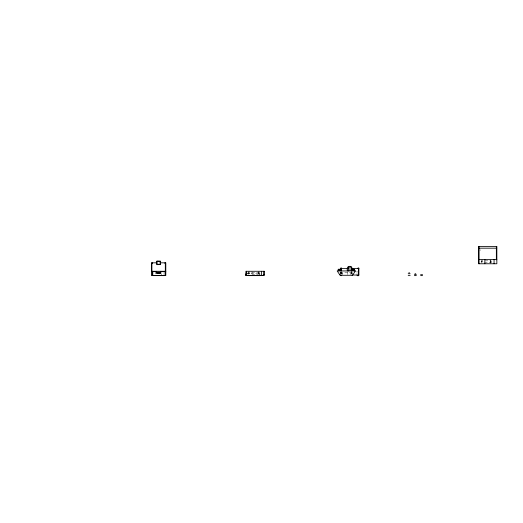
<?xml version="1.0" encoding="UTF-8"?>
<svg xmlns="http://www.w3.org/2000/svg" width="523" height="523" viewBox="0 0 523 523"><rect width="100%" height="100%" fill="white"/><g stroke="black" fill="none" stroke-linecap="round" stroke-linejoin="round"><path stroke-width="0.39" stroke-dasharray="2.62 1.96" d="M340.094 273.019L342.081 273.019L342.081 274.608M479.584 250.04L480.768 250.04M485.239 260.853L490.829 260.853M481.389 261.657L482.258 261.657M484.618 262.461L490.829 262.461M348.946 268.58L350.573 268.58M356.294 271.934L357.895 271.934M352.018 272.509L340.591 272.509L341.624 272.555M251.981 272.588L258.192 272.588M350.528 274.608L350.528 273.026L352.515 273.019M247.013 273.143L248.19 273.143M258.251 273.143L259.428 273.143M248.752 273.392L249.621 273.392M351.646 273.392L352.515 273.392M340.63 273.483L342.493 273.549L342.493 274.64M246.516 273.64L260.192 273.64M351.646 273.653L352.018 273.653M341.624 274.045L342.493 274.045M251.981 274.196L258.192 274.196M259.428 271.777L259.8 272.339L259.428 273.64M491.45 260.885L491.45 262.899M490.829 259.545L490.829 263.769M490.581 260.951L490.581 263.062M490.208 260.853L490.208 263.769M482.258 259.545L482.258 263.769M481.761 260.885L481.761 262.899M481.389 259.545L481.389 263.769M357.026 273.549L357.026 274.045M352.057 271.934L352.057 274.261M351.77 273.026L351.77 273.954M351.646 270.94L351.646 274.601M347.462 271.934L347.462 274.64M341.624 271.81L341.624 274.229M341.127 271.81L341.127 273.424M340.963 272.169L340.963 273.392M340.63 271.81L340.63 273.424M340.094 271.666L340.094 273.392M259.924 273.64L259.924 275.628M259.552 273.64L259.552 275.006M258.251 271.777L258.251 275.006M258.192 271.28L258.192 275.503M251.981 271.28L251.981 275.503M249.621 271.28L249.621 275.503M248.752 271.28L248.752 274.797M248.19 271.777L248.19 275.006M164.072 272.274L164.072 274.797M161.712 273.875L161.712 275.503M155.501 271.28L155.501 275.503"/><path stroke-width="0.78" d="M351.312 270.005L348.213 270.005L348.213 267.214L351.312 267.214L351.443 270.992A0.994 0.994 0 0 0 351.698 270.927M262.415 275.503L264.259 274.758M478.695 246.503L496.745 246.503M478.695 248.177L496.745 248.177M478.591 259.545L496.85 259.545M156.56 262.834L151.402 262.834L151.402 275.503L165.804 275.503L165.811 262.834L160.162 262.834M340.65 268.58L348.207 268.58M351.391 268.58L358.876 268.58M351.338 269.234L354.378 269.234L354.378 270.94M338.231 269.79L341.277 269.79M351.338 269.79L354.378 269.79M338.231 270.352L341.277 270.352M351.338 270.352L354.378 270.352M151.402 271.28L165.811 271.28M153.141 271.653L155.501 271.653M161.712 271.653L164.072 271.653M408.777 272.836L409.568 272.836M408.188 273.764L410.156 273.764M414.987 273.764L415.778 273.764M414.399 274.699L416.367 274.699M420.61 274.699L422.577 274.699M245.908 274.758L247.758 275.503M351.986 275.039L358.883 275.039L358.889 268.083L357.895 268.083L357.895 268.58M153.089 275.628L164.438 275.628M246.117 275.628L246.516 275.628M248.883 275.628L260.323 275.628M408.188 275.628L410.156 275.628M414.399 275.628L416.367 275.628M420.61 275.628L422.577 275.628M348.194 270.999L348.083 270.992A0.994 0.994 0 0 1 347.226 270.136L347.213 268.58M496.85 246.503L496.85 263.769L478.591 263.769L478.591 246.503M496.353 246.503L496.353 259.872M494.058 259.545L494.058 263.769M484.867 259.545L484.867 263.769M479.088 246.503L479.088 263.769M358.392 268.083L358.392 275.039M357.026 274.85L357.026 275.039A0.954 0.954 0 0 0 358.889 275.039M351.809 268.58C353.234 265.501 346.285 265.494 347.71 268.58M341.624 268.58L341.624 268.083L340.63 268.083L340.63 269.92M341.277 270.94L341.277 269.234L338.231 269.234L338.231 270.94M341.127 268.083L341.127 268.58M340.094 274.268L340.094 274.876M263.782 271.28L263.782 274.758M261.422 271.28L261.422 275.503M246.392 271.28L246.392 274.758M246.019 273.64L246.019 275.628M165.314 262.834L165.314 275.503M164.941 262.834L164.941 263.448M164.941 271.28L164.941 271.921M160.842 271.28L160.842 273.268L156.37 273.268L156.37 271.28M152.768 271.28L152.768 275.503M152.271 262.834L152.271 263.448M152.271 271.28L152.271 275.503M151.899 262.834L151.899 271.548M341.251 275.732A0.954 0.954 0 0 1 340.754 275.333M156.567 261.402L156.756 264.658L160.554 264.566L160.515 261.121L156.992 260.977L156.567 261.402M157.057 261.467L157.057 264.265L160.162 264.265L160.162 261.467L157.07 261.467M355.437 270.94L352.515 275.288L340.094 275.288L337.178 270.94L355.437 270.94M264.259 271.28L245.908 271.28L245.895 275.503L264.278 275.503L264.278 271.28M160.286 272.215L156.933 272.215L156.933 273.084L160.286 273.084L160.286 272.215"/></g></svg>
